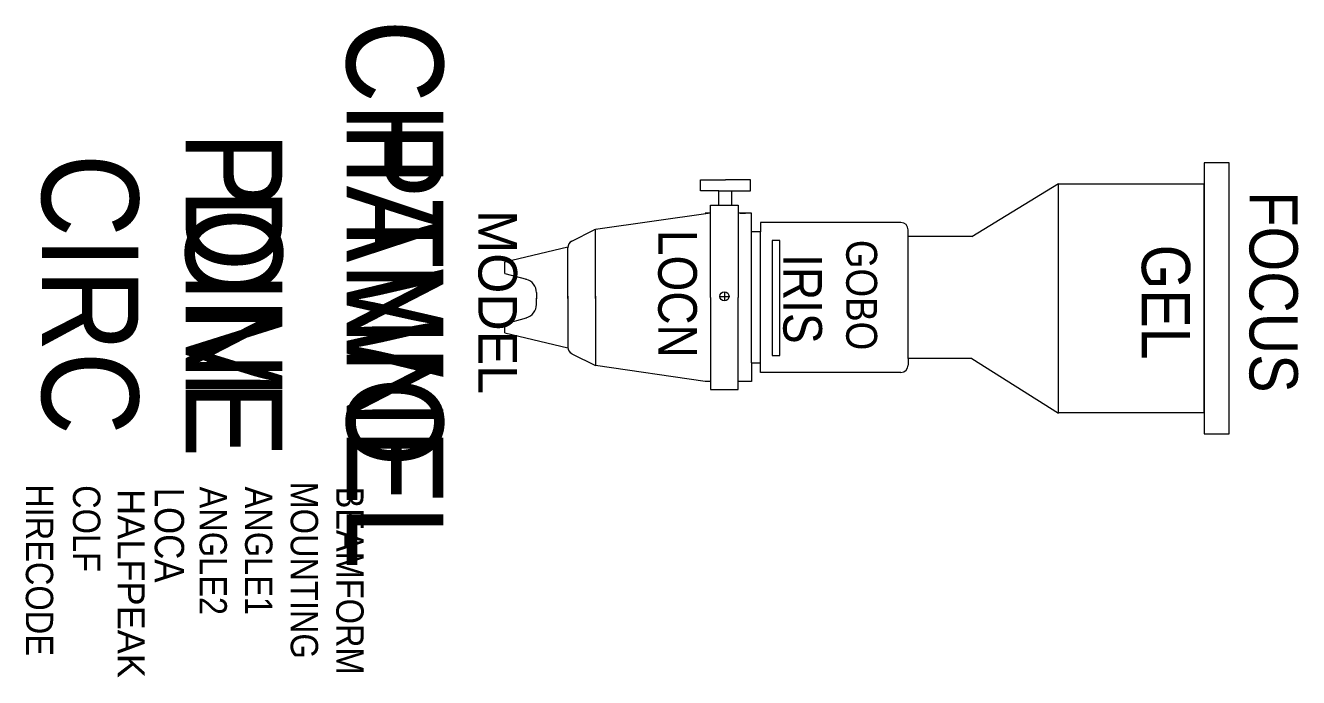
# Model space of a CAD drawing. Extents: x 384 to 1702, y -393 to 282.
import ezdxf
from ezdxf.enums import TextEntityAlignment as Align

# ---------------------------------------------------------------- set-up
doc = ezdxf.new("R2010")
doc.units = 0
doc.header["$MEASUREMENT"] = 0
doc.layers.get('0').update_dxf_attribs({"linetype": 'CONTINUOUS'})
for name, color, linetype in [('CHANNEL', 3, 'CONTINUOUS'), ('CIRC', 6, 'CONTINUOUS'), ('DIMMER', 4, 'CONTINUOUS'), ('FOCUS', 2, 'CONTINUOUS'), ('GEL', 1, 'CONTINUOUS'), ('LANTERNS', 4, 'CONTINUOUS'), ('LOCATION', 7, 'CONTINUOUS'), ('MODEL', 6, 'CONTINUOUS'), ('PATCH', 5, 'CONTINUOUS'), ('PATCH2', 5, 'CONTINUOUS')]:
    doc.layers.add(name, color=color, linetype=linetype)

msp = doc.modelspace()

# ---------------------------------------------------------------- linework, layer by layer
for p, q in [((1629.9, 139.6), (1604, 139.6)), ((1604, 139.6), (1604, -141.2)), ((1629.9, -141.2), (1629.9, 139.6)), ((1082.4, 121.9), (1108.3, 121.9)), ((1082.4, 110.4), (1082.4, 121.9)), ((1134.2, 121.9), (1108.3, 121.9)), ((1134.2, 110.4), (1134.2, 121.9)), ((1101.5, 110.4), (1082.4, 110.4)), ((1101.2, 110.4), (1118.8, 110.4)), ((1101.5, 96.1), (1101.5, 110.4)), ((1115.1, 110.4), (1134.2, 110.4)), ((1115.1, 96.1), (1115.1, 110.4)), ((1363.4, 63.4), (1453.3, 118.2)), ((1452.9, 117.7), (1604, 117.7)), ((1453.3, -119.6), (1453.3, 118.2)), ((1604, -119.1), (1604, 117.6)), ((1093, 0.2), (1093, 95.7)), ((1093, 95.7), (1121.6, 95.7)), ((1121.6, 95.7), (1121.6, 0.2)), ((1093, 87.3), (973.7, 70.6)), ((1093, 87.3), (1087.5, 87.3)), ((1135.2, 87.3), (1121.6, 87.3)), ((1123.6, 87.3), (1129.1, 87.3)), ((1135.2, 77.8), (1135.2, 87.3)), ((949.4, 58.4), (972.5, 70)), ((973.7, -1), (973.7, 70.6)), ((1135.2, 68.2), (1135.2, 77.8)), ((1144.8, 68.2), (1135.2, 68.2)), ((1135.3, -67.6), (1135.3, 73.1)), ((1173.4, 77.8), (1144.8, 77.8)), ((1144.8, 77.8), (1144.8, 68.2)), ((1144.8, -67.6), (1144.8, 67.7)), ((1289.9, 77.8), (1173.4, 77.8)), ((1297.6, 63.4), (1297.6, 70.1)), ((1156.9, 59.2), (1156.9, -60.1)), ((1164.6, 59.2), (1156.9, 59.2)), ((1164.6, -60.1), (1164.6, 59.2)), ((1297.6, -63.1), (1297.6, 63.6)), ((1363.4, 63.4), (1297.6, 63.4)), ((879.9, 36.9), (945.2, 52.4)), ((945.2, -1), (945.2, 51.6)), ((880, 25.1), (879.9, 36.9)), ((880, 25.1), (902.3, 19)), ((912.7, 5.1), (912.7, -1.3)), ((945.2, 1.4), (945.2, -51.2)), ((973.7, 1.4), (973.7, -70.3)), ((1093, 0.2), (1093, -95.3)), ((1121.6, -95.3), (1121.6, 0.2)), ((912.7, -7.1), (912.7, -0.7)), ((880, -27.1), (902.3, -20.9)), ((879.9, -36.6), (880, -27.1)), ((879.9, -36.6), (945.2, -52)), ((949.4, -58.1), (973.7, -70.3)), ((1156.9, -60.1), (1164.6, -60.1)), ((1297.6, -63.1), (1297.6, -69.8)), ((1363.4, -63.1), (1297.6, -63.1)), ((1363.4, -63.1), (1453.3, -119.6)), ((1087.5, -87), (973.7, -70.3)), ((1135.2, -67.9), (1135.2, -77.4)), ((1144.8, -67.9), (1135.2, -67.9)), ((1135.2, -77.4), (1135.2, -87)), ((1144.8, -77.4), (1144.8, -67.9)), ((1173.4, -77.4), (1144.8, -77.4)), ((1289.9, -77.4), (1173.4, -77.4)), ((1093, -87), (1087.5, -87)), ((1135.2, -87), (1121.6, -87)), ((1093, -95.3), (1121.6, -95.3)), ((1452.9, -119.1), (1604, -119.1)), ((1604, -141.2), (1629.9, -141.2))]:
    msp.add_line(p, q)
at = {"linetype": 'CONTINUOUS'}
for p, q in [((1102.5, 1.3), (1112.1, 1.3)), ((1107.3, 6.1), (1107.3, -3.5))]:
    msp.add_line(p, q, dxfattribs=at)
msp.add_circle((1107.3, 1.3), 4.77)
for centre, radius, start, end in [((976, 63.2), 7.64, 96.6943, 116.6375), ((1289.9, 70.1), 7.64, 0, 90), ((952.8, 51.6), 7.64, 116.6375, 180), ((898.4, 5.1), 14.3, 0, 74.4642), ((898.4, -7.1), 14.3, 285.5358, 0), ((952.8, -51.2), 7.64, 180, 243.3625), ((1289.9, -69.8), 7.64, 270, 0)]:
    msp.add_arc(centre, radius, start, end)
msp.add_point((1107.3, 1.3), dxfattribs=at)

# ---------------------------------------------------------------- texts
at = {"layer": 'CHANNEL', "width": 0.89}
msp.add_attdef('CHANNEL', text='', height=100, rotation=270, dxfattribs=at).set_placement((716.2, 3.4, 0), align=Align.CENTER)
at = {"layer": 'CIRC', "width": 0.89}
msp.add_attdef('CIRC', text='', height=100, rotation=270, dxfattribs=at).set_placement((400.7, 3.4, 0), align=Align.CENTER)
at = {"layer": 'DIMMER', "width": 0.89}
msp.add_attdef('DIM', text='', height=100, rotation=270, dxfattribs=at).set_placement((549.6, 4.3, 0), align=Align.CENTER)
at = {"layer": 'FOCUS', "color": 30, "width": 0.89}
msp.add_attdef('FOCUS', text='', height=50, rotation=270, dxfattribs=at).set_placement((1650.9, 5.8, 0), align=Align.CENTER)
at = {"layer": 'GEL', "width": 0.89}
for tag, height, p in [('GOBO', 32, (1233.4, 2.6, 0)), ('GEL', 50, (1539.4, -4.7, 0))]:
    msp.add_attdef(tag, text='', height=height, rotation=270, dxfattribs=at).set_placement(p, align=Align.CENTER)
at = {"layer": 'LANTERNS', "color": 30, "width": 0.89}
msp.add_attdef('IRIS', text='', height=40, rotation=270, dxfattribs=at).set_placement((1188.3, -1.4, 0), align=Align.MIDDLE)
at = {"layer": 'LANTERNS', "color": 0, "width": 0.89, "flags": 1}
for tag, p, s, height in [('HIRECODE', (384.1, -193.2, 0), '', 28.3), ('COLF', (432.9, -194.2, 0), 'Y', 28.3), ('ANGLE2', (563.9, -195.7, 0), '10.5', 28.3), ('ANGLE1', (611.1, -195.7, 0), '8', 28.3), ('MOUNTING', (658.3, -190.5, 0), 'STANDARD HOOK CLAMP', 28.305), ('LOCA', (517.6, -196.8, 0), '', 30.3), ('BEAMFORM', (705.5, -195.7, 0), 'C', 28.3)]:
    msp.add_attdef(tag, p, s, height=height, rotation=270, dxfattribs=at)
at = {"layer": 'LANTERNS', "color": 0, "flags": 1}
msp.add_attdef('HALFPEAK', (479.1, -198.2, 0), '', height=28, rotation=270, dxfattribs=at)
at = {"layer": 'LOCATION', "width": 0.89}
msp.add_attdef('LOCN', text='', height=40, rotation=270, dxfattribs=at).set_placement((1038.8, 3.9), align=Align.CENTER)
at = {"layer": 'MODEL'}
msp.add_attdef('MODEL', text='S4 10', height=40, rotation=270, dxfattribs=at).set_placement((852.6, -4.6, 0), align=Align.CENTER)
at = {"layer": 'PATCH', "width": 0.89}
msp.add_attdef('PONE', text='', height=100, rotation=270, dxfattribs=at).set_placement((549.6, 3.4, 0), align=Align.CENTER)
at = {"layer": 'PATCH2', "width": 0.89}
msp.add_attdef('PTWO', text='', height=100, rotation=270, dxfattribs=at).set_placement((716.2, 3.4, 0), align=Align.CENTER)

doc.saveas('drawing.dxf')
